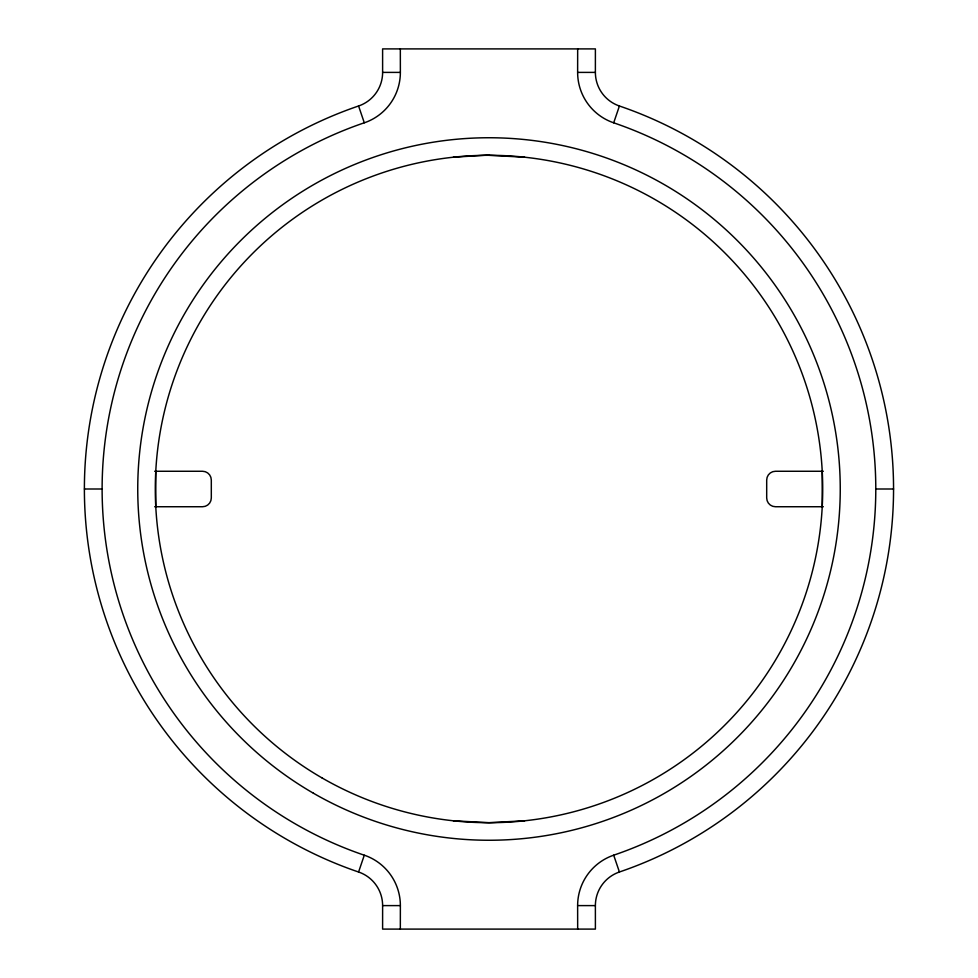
<?xml version="1.0" encoding="UTF-8"?>
<svg xmlns="http://www.w3.org/2000/svg" width="978" height="978" viewBox="0 0 978 978"><rect width="100%" height="100%" fill="white"/><g stroke="black" fill="none" stroke-linecap="round" stroke-linejoin="round"><path stroke-width="1.47" d="M400.332 929.1L400.369 905.604A53.24 53.24 0 0 0 364.305 855.188L358.584 871.997A35.489 35.489 0 0 1 382.618 905.604L382.606 929.1L595.394 929.1L595.382 905.604A35.489 35.489 0 0 1 619.416 871.997A404.611 404.611 0 0 0 619.416 106.003A35.489 35.489 0 0 1 595.382 72.396L595.394 48.9L382.606 48.9L382.618 72.396A35.489 35.489 0 0 1 358.584 106.003L364.305 122.812A53.24 53.24 0 0 0 400.369 72.396L400.332 48.9M453.34 157.213L489 155.001M619.416 871.997L613.695 855.188A386.86 386.86 0 0 0 613.695 122.812A53.24 53.24 0 0 1 577.631 72.396L577.668 48.9M155.771 471.262L155.771 506.738M822.229 506.738L822.229 471.262M613.695 122.812L619.416 106.003M524.66 820.786L489 822.706L453.34 820.786M382.618 72.396L400.369 72.396M577.631 72.396L595.382 72.396M154.658 471.262L202.544 471.262A8.778 8.778 0 0 1 211.309 480.039L211.309 497.961A8.778 8.778 0 0 1 202.544 506.738L154.658 506.738M823.342 471.262L775.456 471.262A8.778 8.778 0 0 0 766.691 480.039L766.691 497.961A8.778 8.778 0 0 0 775.456 506.738L823.342 506.738M84.426 489L102.189 489M875.811 489L893.574 489M382.618 905.604L400.369 905.604M577.668 929.1L577.631 905.604L595.382 905.604M489 155.294L524.66 157.213M358.523 871.997A404.611 404.611 0 0 1 358.523 106.003M364.207 855.188A386.86 386.86 0 0 1 364.207 122.812M577.631 905.604A53.24 53.24 0 0 1 613.695 855.188M322.153 777.999A333.706 333.706 0 0 0 822.706 489A333.706 333.706 0 0 0 322.153 200.001A333.706 333.706 0 0 0 322.153 777.999M313.376 793.195A351.249 351.249 0 0 0 840.249 489A351.249 351.249 0 0 0 313.376 184.805A351.249 351.249 0 0 0 313.376 793.195"/></g></svg>
